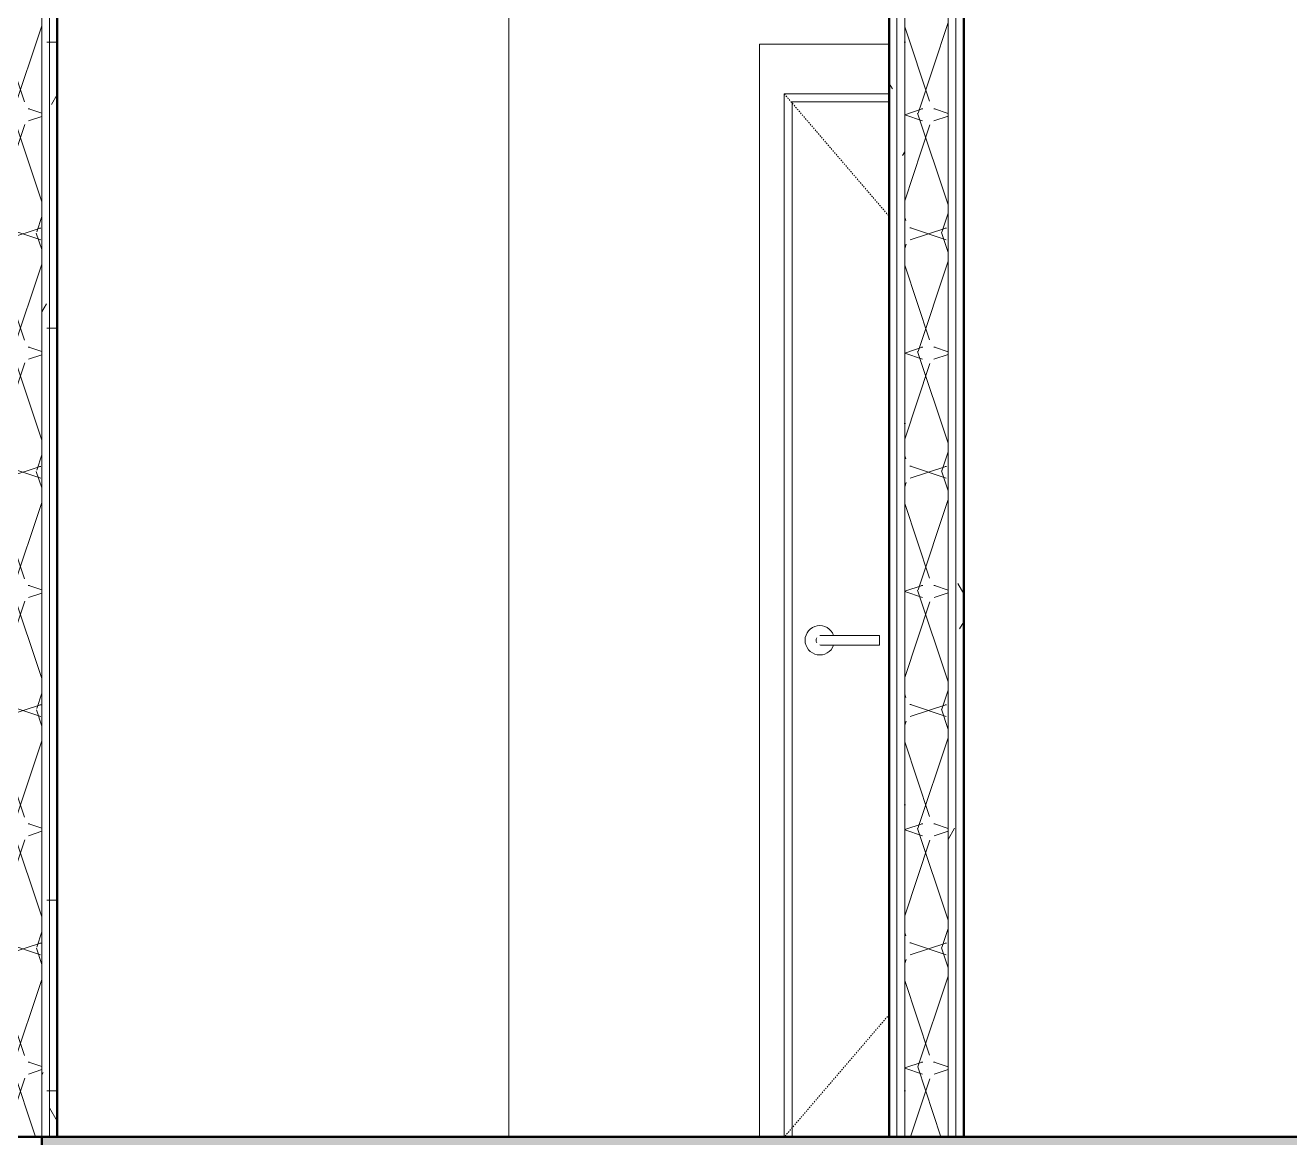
# Model space of a CAD drawing. Header units: inches. Extents: x 9610 to 16692, y -360 to 647.
# Drawn here: x 11647 to 11748.9, y 267.9 to 357.5 of the extents above; entities that cross this region are included whole.
import ezdxf

# ---------------------------------------------------------------- set-up
doc = ezdxf.new("R2010")
doc.units = ezdxf.units.IN
doc.header["$MEASUREMENT"] = 0
doc.linetypes.add('Dash 1_16_', pattern=[0.12499999999999999, 0.06249999999999999, -0.06249999999999999])
doc.linetypes.add('Grid Line 1_2_', pattern=[0.8749999999999999, 0.4999999999999999, -0.125, 0.125, -0.125])
for name, color, linetype, lineweight in [('0-1', 7, 'Continuous', 5), ('0-4', 55, 'Continuous', 9), ('A-DOOR-1', 250, 'Continuous', 9), ('A-DOOR-2', 250, 'Dash 1_16_', 9), ('A-DOOR-FRAM-1', 250, 'Continuous', 9), ('A-FLOR-10', 192, 'Continuous', 50), ('A-FLOR-LEVL-1', 51, 'Grid Line 1_2_', 9), ('A-FLOR-PATT-1', 8, 'Continuous', 9), ('A-WALL-2', 7, 'Continuous', 13), ('A-WALL-PATT-1', 250, 'Continuous', 9), ('A-WALL-PATT-3', 53, 'Continuous', 9), ('I-WALL-1', 135, 'Continuous', 13), ('I-WALL-2', 10, 'Continuous', 50)]:
    doc.layers.add(name, color=color, linetype=linetype, lineweight=lineweight)
pattern_1 = [(161.57, (10996.427, 72.48), (-3.839953775732406, -1.544153678278981e-05), [0, -27.322, 3.034, 0]), (18.43, (10995.467, 72.48), (-3.839953775732406, 1.544153678301186e-05), [0, -27.322, 3.034, 0]), (108.43, (10996.427, 72.48), (1.919622001632167, -9.600524588315459), [9.105999999999998, -21.25]), (71.57, (10995.467, 72.48), (1.919622001632168, 9.600524588315459), [9.106, -21.25])]
pattern_2 = [(0, (10995.947, 72), (30.72, 7.68), [1.267, -21.773, 1.267, -21.773, -122.88]), (0, (10995.947, 72), (30.72, 7.68), [-46.08, 1.267, -44.813, 1.267, -21.773, -53.76]), (0, (10995.947, 72), (30.72, 7.68), [-115.2, 1.267, -14.093, 1.267, -37.133]), (120, (11007.467, 75.84), (-22.01107510106448, 22.76430040425796), [1.267, -21.773, 1.267, -21.773, -122.88]), (120, (11007.467, 75.84), (-22.01107510106448, 22.76430040425796), [-46.07999999999999, 1.267, -44.813, 1.267, -21.773, -53.75999999999999]), (120, (11007.467, 75.84), (-22.01107510106448, 22.76430040425796), [-115.2, 1.267, -14.093, 1.267, -37.133]), (240, (11011.307, 91.2), (-8.708924898935503, -30.44430040425795), [1.267, -21.773, 1.267, -21.773, -122.88]), (240, (11011.307, 91.2), (-8.708924898935503, -30.44430040425795), [-46.08, 1.267, -44.813, 1.267, -21.773, -53.76]), (240, (11011.307, 91.2), (-8.708924898935503, -30.44430040425795), [-115.2, 1.267, -14.093, 1.267, -37.133])]

# ---------------------------------------------------------------- blocks, each defined once
blk = doc.blocks.new('HOLLOW METAL - UNIT DOOR-2058696-BUILDING SECTION - EAST_WEST - LOOKING NORTH')
at = {"layer": 'A-DOOR-1'}
for p, q in [((11715.86693055919, 308.3937007874019), (11711.73307229148, 308.3937007874019)), ((11715.8669305592, 308.3937007874016), (11715.8669305592, 307.9999999999999)), ((11715.8669305592, 307.9999999999999), (11715.8669305592, 307.6062992125984)), ((11711.73307229148, 307.6062992125987), (11715.86693055919, 307.6062992125987))]:
    blk.add_line(p, q, dxfattribs=at)
at = {"layer": 'A-DOOR-1', "flags": 128}
for points in [[(11711.73307229148, 308.3937007874019), (11711.70945654294, 308.3937007874019), (11711.68587857457, 308.3937007874019), (11711.66237610607, 308.3937007874019), (11711.63898673639, 308.3937007874019), (11711.61574788353, 308.3937007874019), (11711.59269672469, 308.3937007874019), (11711.56987013681, 308.3937007874019), (11711.54730463757, 308.3937007874019), (11711.52503632695, 308.3937007874019), (11711.50310082948, 308.3937007874019), (11711.48153323731, 308.3937007874019), (11711.46036805395, 308.3937007874019), (11711.43963913921, 308.3937007874019), (11711.41937965491, 308.3937007874019), (11711.39962201191, 308.3937007874019), (11711.38039781823, 308.3937007874019), (11711.36173782847, 308.3937007874019), (11711.34367189465, 308.3937007874019), (11711.32622891838, 308.3937007874019), (11711.30943680473, 308.3937007874019), (11711.29332241748, 308.3937007874019), (11711.27791153622, 308.3937007874019), (11711.26322881508, 308.3937007874019), (11711.24929774327, 308.3937007874019), (11711.23614060754, 308.3937007874019), (11711.22377845649, 308.3937007874019), (11711.21223106694, 308.3937007874019), (11711.20151691224, 308.3937007874019), (11711.19165313276, 308.3937007874019), (11711.18265550843, 308.3937007874019), (11711.17453843353, 308.3937007874019), (11711.16731489367, 308.3937007874019), (11711.16099644495, 308.3937007874019), (11711.15559319555, 308.3937007874019), (11711.15111378952, 308.3937007874019), (11711.14756539294, 308.3937007874019), (11711.1449536825, 308.3937007874019), (11711.14328283637, 308.3937007874019), (11711.14255552756, 308.3937007874019)], [(11711.14252111038, 307.6062992125988), (11711.14299348833, 307.6062992125988), (11711.1444098665, 307.6062992125988), (11711.14676797897, 307.6062992125988), (11711.15006405326, 307.6062992125988), (11711.15429281637, 307.6062992125988), (11711.15944750318, 307.6062992125988), (11711.16551986728, 307.6062992125988), (11711.17250019418, 307.6062992125988), (11711.18037731686, 307.6062992125988), (11711.1891386336, 307.6062992125988), (11711.19877012816, 307.6062992125988), (11711.2092563922, 307.6062992125988), (11711.22058064994, 307.6062992125988), (11711.23272478497, 307.6062992125988), (11711.24566936929, 307.6062992125988), (11711.2593936943, 307.6062992125988), (11711.27387580403, 307.6062992125988), (11711.28909253017, 307.6062992125988), (11711.30501952923, 307.6062992125988), (11711.32163132139, 307.6062992125988), (11711.33890133134, 307.6062992125988), (11711.35680193073, 307.6062992125988), (11711.37530448244, 307.6062992125988), (11711.39437938632, 307.6062992125988), (11711.4139961266, 307.6062992125988), (11711.43412332067, 307.6062992125988), (11711.45472876933, 307.6062992125988), (11711.47577950824, 307.6062992125988), (11711.49724186072, 307.6062992125988), (11711.51908149159, 307.6062992125988), (11711.54126346208, 307.6062992125988), (11711.56375228579, 307.6062992125988), (11711.58651198538, 307.6062992125988), (11711.6095061502, 307.6062992125988), (11711.63269799449, 307.6062992125987), (11711.65605041624, 307.6062992125987), (11711.67952605656, 307.6062992125987), (11711.70308735943, 307.6062992125987), (11711.7266966318, 307.6062992125987), (11711.73307229148, 307.6062992125987)]]:
    blk.add_lwpolyline(points, dxfattribs=at)
at = {"layer": 'A-DOOR-1'}
for centre, radius, start, end in [((11711.04409591353, 308), 1.181102362205216, 19.63433907514924, 180), ((11711.04409591353, 308), 1.181102362204911, 180, 340.4367454353525), ((11711.14252111038, 308), 0.3937007874028495, 149.9999999998541, 180), ((11711.14252111038, 308), 0.3937007874006586, 180, 210.0000000000081), ((11711.14252111038, 308), 0.3937007874014561, 90, 104.9999999999869), ((11711.14252111038, 308), 0.3937007874028495, 255.0000000000633, 269.9999999999996)]:
    blk.add_arc(centre, radius, start, end, dxfattribs=at)
at = {"layer": 'A-DOOR-2'}
for p, q in [((11708.18939611038, 352), (11716.63939611059, 342.1416666664193)), ((11716.63939611059, 277.8583333335792), (11708.18939611038, 267.9999999999999))]:
    blk.add_line(p, q, dxfattribs=at)
at = {"layer": 'A-DOOR-FRAM-1'}
for p, q in [((11708.18939611038, 352), (11716.63939611059, 352)), ((11708.18939611038, 268.0000000000001), (11708.18939611038, 352)), ((11708.81439611038, 351.3749999999999), (11716.63939611059, 351.3749999999999)), ((11708.81439611038, 268.0000000000001), (11708.81439611038, 351.3749999999999))]:
    blk.add_line(p, q, dxfattribs=at)
blk = doc.blocks.new('CTR - 1st Phase - Common Walls_rvt-1-BUILDING SECTION - EAST_WEST - LOOKING NORTH')
at = {"layer": 'A-WALL-PATT-1'}
h = blk.add_hatch(dxfattribs=at)
h.set_pattern_fill('FP_1', color=256, style=0, pattern_type=2)
h.set_pattern_definition(pattern_2)
h.paths.add_polyline_path([(11717.26439611059, 267.9999999999999), (11717.26439611059, 389.7500000000003), (11716.63939611059, 389.7500000000003), (11716.63939611059, 267.9999999999999)], flags=0)
h = blk.add_hatch(dxfattribs=at)
h.set_pattern_fill('FP_1', color=256, style=0, pattern_type=2)
h.set_pattern_definition(pattern_2)
h.paths.add_polyline_path([(11717.8893961105, 267.9999999999999), (11717.8893961105, 389.7500000000003), (11717.26439611059, 389.7500000000003), (11717.26439611059, 267.9999999999999)], flags=0)
h = blk.add_hatch(dxfattribs=at)
h.set_pattern_fill('FP_1', color=256, style=0, pattern_type=2)
h.set_pattern_definition(pattern_2)
h.paths.add_polyline_path([(11722.01439611058, 267.9999999999876), (11722.01439611058, 389.7499999999876), (11721.38939611059, 389.7499999999876), (11721.38939611059, 267.9999999999876)], flags=0)
h = blk.add_hatch(dxfattribs=at)
h.set_pattern_fill('FP_1', color=256, style=0, pattern_type=2)
h.set_pattern_definition(pattern_2)
h.paths.add_polyline_path([(11722.63939611059, 267.9999999999876), (11722.63939611059, 389.7499999999876), (11722.01439611058, 389.7499999999876), (11722.01439611058, 267.9999999999876)], flags=0)
h = blk.add_hatch(dxfattribs=at)
h.set_pattern_fill('FP_1', color=256, style=0, pattern_type=2)
h.set_pattern_definition(pattern_2)
h.paths.add_polyline_path([(11648.98939611049, 268.0000000000002), (11648.98939611049, 373.9999815333431), (11648.36439611049, 373.9999815333431), (11648.36439611049, 268.0000000000002)], flags=0)
h = blk.add_hatch(dxfattribs=at)
h.set_pattern_fill('FP_1', color=256, style=0, pattern_type=2)
h.set_pattern_definition(pattern_2)
h.paths.add_polyline_path([(11649.61439611049, 268.0000000000002), (11649.61439611049, 373.9999815333431), (11648.98939611049, 373.9999815333431), (11648.98939611049, 268.0000000000002)], flags=0)
at = {"layer": 'A-WALL-PATT-3'}
h = blk.add_hatch(dxfattribs=at)
h.set_pattern_fill('FP_5', color=256, style=0, pattern_type=2)
h.set_pattern_definition(pattern_1)
h.paths.add_polyline_path([(11721.38939611059, 267.9999999999876), (11721.38939611059, 389.7499999999876), (11717.8893961105, 389.7499999999876), (11717.8893961105, 267.9999999999876)], flags=0)
h = blk.add_hatch(dxfattribs=at)
h.set_pattern_fill('FP_5', color=256, style=0, pattern_type=2)
h.set_pattern_definition(pattern_1)
h.paths.add_polyline_path([(11645.70980632208, 268.0000000000002), (11644.86439611048, 282.993230672503), (11644.86439611048, 268.0000000000002)], flags=0)
h.paths.add_polyline_path([(11648.0893961105, 268.0000000000002), (11648.36439611049, 268.0000000000002), (11648.36439611049, 373.9999815333418), (11644.86439611048, 373.9999815333418), (11644.86439611048, 373.874999999988), (11645.70980632208, 373.874999999988), (11645.70980632208, 268.0000000000002)], flags=0)
at = {"layer": 'A-WALL-2'}
for p, q in [((11717.26439611059, 389.7499999999998), (11717.26439611059, 267.9999999999999)), ((11717.88939611059, 389.7499999999998), (11717.88939611059, 267.9999999999999)), ((11721.38939611059, 389.7499999999998), (11721.38939611059, 267.9999999999999)), ((11722.01439611059, 389.7499999999998), (11722.01439611059, 267.9999999999999)), ((11648.36439611049, 373.9999999998856), (11648.36439611049, 267.9999999999999)), ((11648.98939611049, 373.9999999998856), (11648.98939611049, 267.9999999999999))]:
    blk.add_line(p, q, dxfattribs=at)
at = {"layer": 'I-WALL-1'}
for p, q in [((11685.98939611037, 268), (11685.98939611037, 373.0749999966184)), ((11706.18939611038, 267.9999999999699), (11706.18939611038, 355.9999999999998)), ((11706.18939611038, 355.9999999999998), (11716.63939611059, 355.9999999999998))]:
    blk.add_line(p, q, dxfattribs=at)
at = {"layer": 'I-WALL-2'}
for p, q in [((11716.63939611059, 389.7499999999998), (11716.63939611059, 267.9999999999999)), ((11722.63939611059, 267.9999999999999), (11722.63939611059, 389.7499999999998)), ((11649.61439611049, 267.9999999999999), (11649.61439611049, 373.9999999998856)), ((11643.61439611049, 267.9999999999999), (11649.61439611049, 267.9999999999999)), ((11716.63939611059, 267.9999999999999), (11722.63939611059, 267.9999999999999))]:
    blk.add_line(p, q, dxfattribs=at)
at = {"layer": '0-4'}
blk.add_blockref('HOLLOW METAL - UNIT DOOR-2058696-BUILDING SECTION - EAST_WEST - LOOKING NORTH', (0, 0), dxfattribs=at)

msp = doc.modelspace()

# ---------------------------------------------------------------- hatches: boundary and pattern name
at = {"layer": 'A-FLOR-PATT-1'}
h = msp.add_hatch(dxfattribs=at)
h.set_pattern_fill('FP_1', color=256, style=0, pattern_type=2)
h.set_pattern_definition(pattern_2)
h.paths.add_polyline_path([(11665.23141400602, 265.999999999987), (11853.18939611051, 265.9999999999877), (11853.18939611051, 267.9999999999881), (11648.36439611049, 268.0000000000002), (11648.36439611049, 265.9999999999869)], flags=0)
h.paths.add_polyline_path([(10265.77689611047, 265.999999999987), (10450.41439611048, 265.9999999999876), (10450.41439611048, 267.9999999999997), (10245.73939611045, 267.9999999999874), (10245.73939611045, 265.9999999999869), (10249.96439611043, 265.9999999999869)], flags=0)

# ---------------------------------------------------------------- linework, layer by layer
at = {"layer": 'A-FLOR-10'}
for p, q in [((11853.18939611052, 267.9999999999872), (11616.07391614793, 267.9999999999872)), ((11648.36439611049, 267.9999999999872), (11648.36439611049, 240.7499999999872))]:
    msp.add_line(p, q, dxfattribs=at)
at = {"layer": 'A-FLOR-LEVL-1'}
msp.add_line((9610.24031869057, 267.9999999999233), (12557.73130051951, 267.9999999999033), dxfattribs=at)

# ---------------------------------------------------------------- block references
at = {"layer": '0-1'}
msp.add_blockref('CTR - 1st Phase - Common Walls_rvt-1-BUILDING SECTION - EAST_WEST - LOOKING NORTH', (0, 0), dxfattribs=at)

doc.saveas('drawing.dxf')
